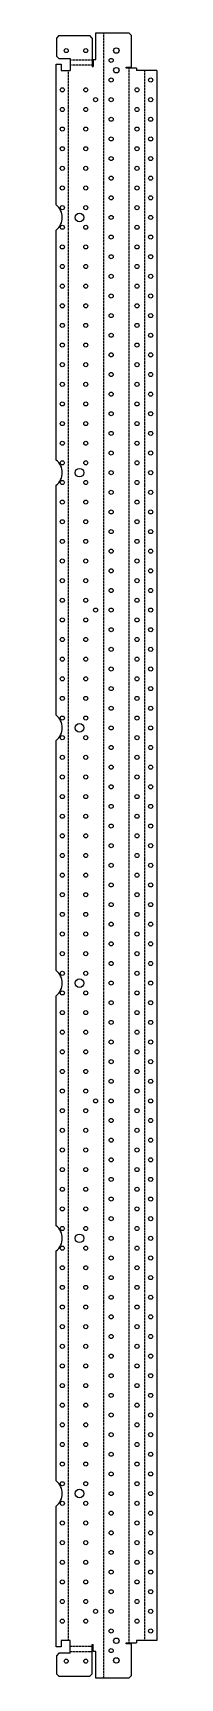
# Model space of a CAD drawing. Header units: millimetres. Extents: x -58 to 71, y -1048 to 1048.
import ezdxf

# ---------------------------------------------------------------- set-up
doc = ezdxf.new("R2010")
doc.units = ezdxf.units.MM
doc.linetypes.add('HIDDEN', pattern=[1.905, 1.27, -0.635])
doc.layers.add('BEND-DOWN', color=3, linetype='HIDDEN')
doc.layers.add('BEND-UP', color=5, linetype='HIDDEN')

msp = doc.modelspace()

# ---------------------------------------------------------------- linework, layer by layer
for p, q in [((-7, 1013.5), (-7, 1047.5)), ((-7, 1047.5), (35, 1047.5)), ((38, 1044.5), (35, 1047.5)), ((-54.5, 1044.007), (-57.5, 1041.007)), ((-57.5, 1041.007), (-57.5, 1018.007)), ((-54.5, 1044.007), (-15, 1044.007)), ((-12, 1041.007), (-15, 1044.007)), ((-12, 1041.007), (-12, 1004.8)), ((38, 1044.5), (38, 1003.75)), ((-58, 828.5), (-58, 1007.5)), ((-58, 1007.5), (-51.5, 1007.5)), ((-57.5, 1018.007), (-54.5, 1015.007)), ((-54.5, 1015.007), (-40, 1015.007)), ((-51.5, 1007.5), (-51.5, 999.5)), ((-40, 1015.007), (-40, 999.5)), ((-10.75, 1013.5), (-10.75, 1004.8)), ((-10.75, 1013.5), (-7, 1013.5)), ((-51.5, 999.5), (-40, 999.5)), ((-12, 1004.8), (-10.75, 1004.8)), ((31.75, 1003.75), (38, 1003.75)), ((31.75, 1002.5), (31.75, 1003.75)), ((45, 1002.5), (31.75, 1002.5)), ((45, 1002.5), (45, 999.5)), ((71, 999.5), (45, 999.5)), ((71, 999.5), (71, -999.5)), ((-58, 503.5), (-58, 796.5)), ((-58, 178.5), (-58, 471.5)), ((-58, -146.5), (-58, 146.5)), ((-58, -471.5), (-58, -178.5)), ((-58, -796.5), (-58, -503.5)), ((-58, -1007.5), (-58, -828.5)), ((-40, -999.5), (-51.5, -999.5)), ((-51.5, -999.5), (-51.5, -1007.5)), ((-40, -1015.96), (-40, -999.5)), ((-12, -1004.8), (-10.75, -1004.8)), ((-12, -1041.96), (-12, -1004.8)), ((-10.75, -1013.5), (-10.75, -1004.8)), ((31.75, -1002.5), (45, -1002.5)), ((31.75, -1003.75), (31.75, -1002.5)), ((38, -1003.75), (31.75, -1003.75)), ((38, -1003.75), (38, -1044.5)), ((71, -999.5), (45, -999.5)), ((45, -999.5), (45, -1002.5)), ((-51.5, -1007.5), (-58, -1007.5)), ((-54.5, -1015.96), (-57.5, -1018.96)), ((-57.5, -1018.96), (-57.5, -1041.96)), ((-40, -1015.96), (-54.5, -1015.96)), ((-7, -1013.5), (-10.75, -1013.5)), ((-7, -1047.5), (-7, -1013.5)), ((-57.5, -1041.96), (-54.5, -1044.96)), ((-54.5, -1044.96), (-15, -1044.96)), ((-15, -1044.96), (-12, -1041.96)), ((35, -1047.5), (-7, -1047.5)), ((35, -1047.5), (38, -1044.5))]:
    msp.add_line(p, q)
for centre, radius in [((-45, 1025.007), 2.6), ((-20, 1025.007), 2.6), ((19, 1025), 3.5), ((12.5, 1012.5), 2.6), ((12.5, 987.5), 2.6), ((19, 1000), 3.5), ((63, 987.5), 2.6), ((-50, 975), 2.6), ((-20, 975), 2.6), ((-7.5, 962.5), 2.6), ((12.5, 962.5), 2.6), ((45.5, 975), 2.6), ((63, 962.5), 2.6), ((-50, 950), 2.6), ((-20, 950), 2.6), ((45.5, 950), 2.6), ((-50, 925), 2.6), ((-20, 925), 2.6), ((12.5, 937.5), 2.6), ((45.5, 925), 2.6), ((63, 937.5), 2.6), ((-50, 900), 2.6), ((-20, 900), 2.6), ((12.5, 912.5), 2.6), ((45.5, 900), 2.6), ((63, 912.5), 2.6), ((12.5, 887.5), 2.6), ((63, 887.5), 2.6), ((-50, 875), 2.6), ((-20, 875), 2.6), ((12.5, 862.5), 2.6), ((45.5, 875), 2.6), ((63, 862.5), 2.6), ((-50, 850), 2.6), ((-20, 850), 2.6), ((12.5, 837.5), 2.6), ((45.5, 850), 2.6), ((63, 837.5), 2.6), ((-50, 825), 2.6), ((-28, 812.5), 5.5), ((-20, 825), 2.6), ((45.5, 825), 2.6), ((-50, 800), 2.6), ((-20, 800), 2.6), ((12.5, 812.5), 2.6), ((45.5, 800), 2.6), ((63, 812.5), 2.6), ((-50, 775), 2.6), ((-20, 775), 2.6), ((12.5, 787.5), 2.6), ((45.5, 775), 2.6), ((63, 787.5), 2.6), ((12.5, 762.5), 2.6), ((63, 762.5), 2.6), ((-50, 750), 2.6), ((-20, 750), 2.6), ((12.5, 737.5), 2.6), ((45.5, 750), 2.6), ((63, 737.5), 2.6), ((-50, 725), 2.6), ((-20, 725), 2.6), ((12.5, 712.5), 2.6), ((45.5, 725), 2.6), ((63, 712.5), 2.6), ((-50, 700), 2.6), ((-20, 700), 2.6), ((45.5, 700), 2.6), ((-50, 675), 2.6), ((-20, 675), 2.6), ((12.5, 687.5), 2.6), ((45.5, 675), 2.6), ((63, 687.5), 2.6), ((-50, 650), 2.6), ((-20, 650), 2.6), ((12.5, 662.5), 2.6), ((45.5, 650), 2.6), ((63, 662.5), 2.6), ((12.5, 637.5), 2.6), ((63, 637.5), 2.6), ((-50, 625), 2.6), ((-20, 625), 2.6), ((12.5, 612.5), 2.6), ((45.5, 625), 2.6), ((63, 612.5), 2.6), ((-50, 600), 2.6), ((-20, 600), 2.6), ((12.5, 587.5), 2.6), ((45.5, 600), 2.6), ((63, 587.5), 2.6), ((-50, 575), 2.6), ((-20, 575), 2.6), ((45.5, 575), 2.6), ((-50, 550), 2.6), ((-20, 550), 2.6), ((12.5, 562.5), 2.6), ((45.5, 550), 2.6), ((63, 562.5), 2.6), ((-50, 525), 2.6), ((-20, 525), 2.6), ((12.5, 537.5), 2.6), ((45.5, 525), 2.6), ((63, 537.5), 2.6), ((12.5, 512.5), 2.6), ((63, 512.5), 2.6), ((-50, 500), 2.6), ((-28, 487.5), 5.5), ((-20, 500), 2.6), ((12.5, 487.5), 2.6), ((45.5, 500), 2.6), ((63, 487.5), 2.6), ((-50, 475), 2.6), ((-20, 475), 2.6), ((12.5, 462.5), 2.6), ((45.5, 475), 2.6), ((63, 462.5), 2.6), ((-50, 450), 2.6), ((-20, 450), 2.6), ((12.5, 437.5), 2.6), ((45.5, 450), 2.6), ((63, 437.5), 2.6), ((-50, 425), 2.6), ((-20, 425), 2.6), ((45.5, 425), 2.6), ((-50, 400), 2.6), ((-20, 400), 2.6), ((12.5, 412.5), 2.6), ((45.5, 400), 2.6), ((63, 412.5), 2.6), ((-50, 375), 2.6), ((-20, 375), 2.6), ((12.5, 387.5), 2.6), ((45.5, 375), 2.6), ((63, 387.5), 2.6), ((12.5, 362.5), 2.6), ((63, 362.5), 2.6), ((-50, 350), 2.6), ((-20, 350), 2.6), ((12.5, 337.5), 2.6), ((45.5, 350), 2.6), ((63, 337.5), 2.6), ((-50, 325), 2.6), ((-20, 325), 2.6), ((-7.5, 312.5), 2.6), ((12.5, 312.5), 2.6), ((45.5, 325), 2.6), ((63, 312.5), 2.6), ((-50, 300), 2.6), ((-20, 300), 2.6), ((45.5, 300), 2.6), ((-50, 275), 2.6), ((-20, 275), 2.6), ((12.5, 287.5), 2.6), ((45.5, 275), 2.6), ((63, 287.5), 2.6), ((-50, 250), 2.6), ((-20, 250), 2.6), ((12.5, 262.5), 2.6), ((45.5, 250), 2.6), ((63, 262.5), 2.6), ((12.5, 237.5), 2.6), ((63, 237.5), 2.6), ((-50, 225), 2.6), ((-20, 225), 2.6), ((12.5, 212.5), 2.6), ((45.5, 225), 2.6), ((63, 212.5), 2.6), ((-50, 200), 2.6), ((-20, 200), 2.6), ((12.5, 187.5), 2.6), ((45.5, 200), 2.6), ((63, 187.5), 2.6), ((-50, 175), 2.6), ((-28, 162.5), 5.5), ((-20, 175), 2.6), ((45.5, 175), 2.6), ((-50, 150), 2.6), ((-20, 150), 2.6), ((12.5, 162.5), 2.6), ((45.5, 150), 2.6), ((63, 162.5), 2.6), ((-50, 125), 2.6), ((-20, 125), 2.6), ((12.5, 137.5), 2.6), ((45.5, 125), 2.6), ((63, 137.5), 2.6), ((12.5, 112.5), 2.6), ((63, 112.5), 2.6), ((-50, 100), 2.6), ((-20, 100), 2.6), ((12.5, 87.5), 2.6), ((45.5, 100), 2.6), ((63, 87.5), 2.6), ((-50, 75), 2.6), ((-20, 75), 2.6), ((12.5, 62.5), 2.6), ((45.5, 75), 2.6), ((63, 62.5), 2.6), ((-50, 50), 2.6), ((-20, 50), 2.6), ((45.5, 50), 2.6), ((-50, 25), 2.6), ((-20, 25), 2.6), ((12.5, 37.5), 2.6), ((45.5, 25), 2.6), ((63, 37.5), 2.6), ((-50, 0), 2.6), ((-20, 0), 2.6), ((12.5, 12.5), 2.6), ((45.5, 0), 2.6), ((63, 12.5), 2.6), ((12.5, -12.5), 2.6), ((63, -12.5), 2.6), ((-50, -25), 2.6), ((-20, -25), 2.6), ((12.5, -37.5), 2.6), ((45.5, -25), 2.6), ((63, -37.5), 2.6), ((-50, -50), 2.6), ((-20, -50), 2.6), ((12.5, -62.5), 2.6), ((45.5, -50), 2.6), ((63, -62.5), 2.6), ((-50, -75), 2.6), ((-20, -75), 2.6), ((45.5, -75), 2.6), ((-50, -100), 2.6), ((-20, -100), 2.6), ((12.5, -87.5), 2.6), ((45.5, -100), 2.6), ((63, -87.5), 2.6), ((-50, -125), 2.6), ((-20, -125), 2.6), ((12.5, -112.5), 2.6), ((45.5, -125), 2.6), ((63, -112.5), 2.6), ((12.5, -137.5), 2.6), ((63, -137.5), 2.6), ((-50, -150), 2.6), ((-28, -162.5), 5.5), ((-20, -150), 2.6), ((12.5, -162.5), 2.6), ((45.5, -150), 2.6), ((63, -162.5), 2.6), ((-50, -175), 2.6), ((-20, -175), 2.6), ((12.5, -187.5), 2.6), ((45.5, -175), 2.6), ((63, -187.5), 2.6), ((-50, -200), 2.6), ((-20, -200), 2.6), ((45.5, -200), 2.6), ((-50, -225), 2.6), ((-20, -225), 2.6), ((12.5, -212.5), 2.6), ((45.5, -225), 2.6), ((63, -212.5), 2.6), ((-50, -250), 2.6), ((-20, -250), 2.6), ((12.5, -237.5), 2.6), ((45.5, -250), 2.6), ((63, -237.5), 2.6), ((12.5, -262.5), 2.6), ((63, -262.5), 2.6), ((-50, -275), 2.6), ((-20, -275), 2.6), ((12.5, -287.5), 2.6), ((45.5, -275), 2.6), ((63, -287.5), 2.6), ((-50, -300), 2.6), ((-20, -300), 2.6), ((-7.5, -312.5), 2.6), ((12.5, -312.5), 2.6), ((45.5, -300), 2.6), ((63, -312.5), 2.6), ((-50, -325), 2.6), ((-20, -325), 2.6), ((12.5, -337.5), 2.6), ((45.5, -325), 2.6), ((63, -337.5), 2.6), ((-50, -350), 2.6), ((-20, -350), 2.6), ((45.5, -350), 2.6), ((-50, -375), 2.6), ((-20, -375), 2.6), ((12.5, -362.5), 2.6), ((45.5, -375), 2.6), ((63, -362.5), 2.6), ((-50, -400), 2.6), ((-20, -400), 2.6), ((12.5, -387.5), 2.6), ((45.5, -400), 2.6), ((63, -387.5), 2.6), ((12.5, -412.5), 2.6), ((63, -412.5), 2.6), ((-50, -425), 2.6), ((-20, -425), 2.6), ((12.5, -437.5), 2.6), ((45.5, -425), 2.6), ((63, -437.5), 2.6), ((-50, -450), 2.6), ((-20, -450), 2.6), ((12.5, -462.5), 2.6), ((45.5, -450), 2.6), ((63, -462.5), 2.6), ((-50, -475), 2.6), ((-20, -475), 2.6), ((45.5, -475), 2.6), ((-50, -500), 2.6), ((-28, -487.5), 5.5), ((-20, -500), 2.6), ((12.5, -487.5), 2.6), ((45.5, -500), 2.6), ((63, -487.5), 2.6), ((-50, -525), 2.6), ((-20, -525), 2.6), ((12.5, -512.5), 2.6), ((45.5, -525), 2.6), ((63, -512.5), 2.6), ((12.5, -537.5), 2.6), ((63, -537.5), 2.6), ((-50, -550), 2.6), ((-20, -550), 2.6), ((12.5, -562.5), 2.6), ((45.5, -550), 2.6), ((63, -562.5), 2.6), ((-50, -575), 2.6), ((-20, -575), 2.6), ((12.5, -587.5), 2.6), ((45.5, -575), 2.6), ((63, -587.5), 2.6), ((-50, -600), 2.6), ((-20, -600), 2.6), ((45.5, -600), 2.6), ((-50, -625), 2.6), ((-20, -625), 2.6), ((12.5, -612.5), 2.6), ((45.5, -625), 2.6), ((63, -612.5), 2.6), ((-50, -650), 2.6), ((-20, -650), 2.6), ((12.5, -637.5), 2.6), ((45.5, -650), 2.6), ((63, -637.5), 2.6), ((12.5, -662.5), 2.6), ((63, -662.5), 2.6), ((-50, -675), 2.6), ((-20, -675), 2.6), ((12.5, -687.5), 2.6), ((45.5, -675), 2.6), ((63, -687.5), 2.6), ((-50, -700), 2.6), ((-20, -700), 2.6), ((12.5, -712.5), 2.6), ((45.5, -700), 2.6), ((63, -712.5), 2.6), ((-50, -725), 2.6), ((-20, -725), 2.6), ((45.5, -725), 2.6), ((-50, -750), 2.6), ((-20, -750), 2.6), ((12.5, -737.5), 2.6), ((45.5, -750), 2.6), ((63, -737.5), 2.6), ((-50, -775), 2.6), ((-20, -775), 2.6), ((12.5, -762.5), 2.6), ((45.5, -775), 2.6), ((63, -762.5), 2.6), ((12.5, -787.5), 2.6), ((63, -787.5), 2.6), ((-50, -800), 2.6), ((-28, -812.5), 5.5), ((-20, -800), 2.6), ((12.5, -812.5), 2.6), ((45.5, -800), 2.6), ((63, -812.5), 2.6), ((-50, -825), 2.6), ((-20, -825), 2.6), ((12.5, -837.5), 2.6), ((45.5, -825), 2.6), ((63, -837.5), 2.6), ((-50, -850), 2.6), ((-20, -850), 2.6), ((45.5, -850), 2.6), ((-50, -875), 2.6), ((-20, -875), 2.6), ((12.5, -862.5), 2.6), ((45.5, -875), 2.6), ((63, -862.5), 2.6), ((-50, -900), 2.6), ((-20, -900), 2.6), ((12.5, -887.5), 2.6), ((45.5, -900), 2.6), ((63, -887.5), 2.6), ((12.5, -912.5), 2.6), ((63, -912.5), 2.6), ((-50, -925), 2.6), ((-20, -925), 2.6), ((12.5, -937.5), 2.6), ((45.5, -925), 2.6), ((63, -937.5), 2.6), ((-50, -950), 2.6), ((-20, -950), 2.6), ((-7.5, -962.5), 2.6), ((12.5, -962.5), 2.6), ((45.5, -950), 2.6), ((63, -962.5), 2.6), ((-50, -975), 2.6), ((-20, -975), 2.6), ((45.5, -975), 2.6), ((12.5, -987.5), 2.6), ((19, -1000), 3.5), ((63, -987.5), 2.6), ((-45, -1025.96), 2.6), ((-20, -1025.96), 2.6), ((12.5, -1012.5), 2.6), ((19, -1025), 3.5)]:
    msp.add_circle(centre, radius)
for centre in [(-70, 812.5), (-70, 487.5), (-70, 162.5), (-70, -162.5), (-70, -487.5), (-70, -812.5)]:
    msp.add_arc(centre, 20, 306.869898, 53.130102)
at = {"layer": 'BEND-DOWN'}
for p, q in [((2.5, 1047.5), (2.5, -1047.5)), ((-12, 1006.627), (-40, 1006.627)), ((-42.5, 999.5), (-42.5, -999.5)), ((35.5, -1002.5), (35.5, 1002.5)), ((55.5, -999.5), (55.5, 999.5)), ((-40, -1006.865), (-12, -1006.865))]:
    msp.add_line(p, q, dxfattribs=at)
at = {"layer": 'BEND-UP'}
for p, q in [((-12, 1012.88), (-40, 1012.88)), ((-40, -1013.595), (-12, -1013.595))]:
    msp.add_line(p, q, dxfattribs=at)

doc.saveas('drawing.dxf')
